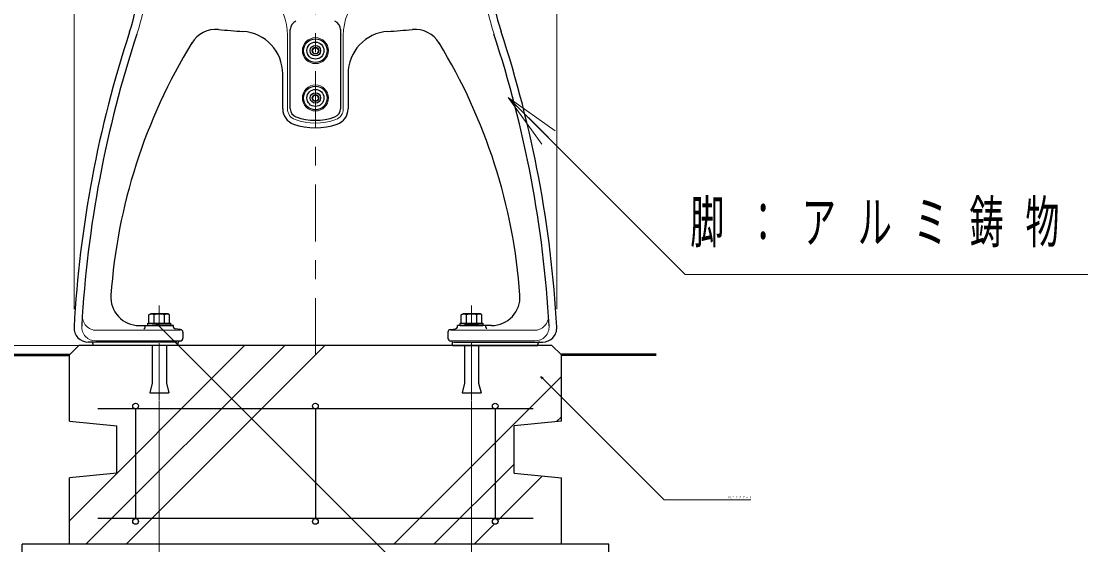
# Model space of a CAD drawing. Units: millimetres on the paper, scale 1:20. Extents: x -385 to 0, y 0 to 267.
# Drawn here: x -126.4 to -70.1, y 96.4 to 124.1 of the extents above; entities that cross this region are included whole.
import ezdxf

# ---------------------------------------------------------------- set-up
doc = ezdxf.new("R2010")
doc.units = ezdxf.units.MM
doc.linetypes.add('USER2', pattern=[6, 3, -1, 1, -1])
doc.layers.add('1_20', color=7, linetype='Continuous', lineweight=25)
doc.styles.add('ＭＳ ゴシック', font='')
doc.styles.get('ＭＳ ゴシック').set_extended_font_data('MS Gothic')

msp = doc.modelspace()

# ---------------------------------------------------------------- linework, layer by layer
at = {"layer": '1_20', "lineweight": 13}
for p, q in [((-123.632, 108.865), (-123.632, 157.69)), ((-98.125, 108.865), (-98.125, 157.69)), ((-100.688, 120.048), (-98.568, 117.925)), ((-100.688, 120.048), (-98.215, 118.278)), ((-98.922, 117.572), (-100.688, 120.048)), ((-124.379, 106.94), (-137.379, 106.94)), ((-123.429, 106.94), (-136.429, 106.94)), ((-123.879, 97.683), (-114.622, 106.94)), ((-123, 96.44), (-112.5, 106.94)), ((-120.879, 96.44), (-110.379, 106.94)), ((-106.737, 96.44), (-97.879, 105.298)), ((-119.129, 104.008), (-119.129, 79.89)), ((-102.629, 104.008), (-102.629, 79.89)), ((-98.142, 102.914), (-97.879, 103.177)), ((-119.129, 103.058), (-119.129, 78.94)), ((-102.629, 103.058), (-102.629, 78.94)), ((-104.615, 96.44), (-100.379, 100.677)), ((-101.239, 97.695), (-98.893, 100.042)), ((-102.494, 96.44), (-101.434, 97.501))]:
    msp.add_line(p, q, dxfattribs=at)
at = {"layer": '1_20', "linetype": 'USER2', "lineweight": 13}
for p, q in [((-110.879, 106.44), (-110.879, 129.106)), ((-119.129, 104.058), (-119.129, 109.474)), ((-102.629, 104.058), (-102.629, 109.474))]:
    msp.add_line(p, q, dxfattribs=at)
at = {"layer": '1_20', "color": 4}
for p, q in [((-112.204, 119.44), (-112.204, 123.64)), ((-109.554, 123.64), (-109.554, 119.44)), ((-112.604, 119.44), (-112.604, 121.285)), ((-109.154, 121.285), (-109.154, 119.44)), ((-120.188, 107.99), (-118.379, 107.99)), ((-119.879, 107.99), (-119.504, 108.023)), ((-119.879, 107.914), (-119.879, 107.99)), ((-119.504, 108.023), (-118.754, 108.023)), ((-118.379, 107.99), (-118.754, 108.023)), ((-118.379, 107.914), (-118.379, 107.99)), ((-118.014, 107.788), (-118.289, 107.815)), ((-117.879, 107.638), (-117.879, 107.323)), ((-103.879, 107.638), (-103.879, 107.323)), ((-103.744, 107.788), (-103.469, 107.815)), ((-103.379, 107.99), (-103.004, 108.023)), ((-101.57, 107.99), (-103.379, 107.99)), ((-103.379, 107.914), (-103.379, 107.99)), ((-102.254, 108.023), (-103.004, 108.023)), ((-101.879, 107.99), (-102.254, 108.023)), ((-101.879, 107.914), (-101.879, 107.99)), ((-118.179, 107.115), (-122.882, 107.115)), ((-118.129, 106.94), (-118.129, 107.073)), ((-103.629, 106.94), (-103.629, 107.073)), ((-103.579, 107.115), (-98.875, 107.115)), ((-123.879, 106.44), (-123.379, 106.94)), ((-98.379, 106.94), (-123.379, 106.94)), ((-122.629, 106.94), (-122.629, 107.015)), ((-118.129, 106.94), (-122.629, 106.94)), ((-103.629, 106.94), (-99.129, 106.94)), ((-99.129, 106.94), (-99.129, 107.015)), ((-97.879, 106.44), (-98.379, 106.94)), ((-123.879, 102.94), (-123.879, 106.44)), ((-97.879, 102.94), (-97.879, 106.44)), ((-123.879, 102.94), (-121.379, 102.69)), ((-121.379, 100.19), (-121.379, 102.69)), ((-97.879, 102.94), (-100.379, 102.69)), ((-100.379, 100.19), (-100.379, 102.69)), ((-121.379, 100.19), (-123.879, 99.94)), ((-123.879, 96.44), (-123.879, 99.94)), ((-100.379, 100.19), (-97.879, 99.94)), ((-97.879, 96.44), (-97.879, 99.94)), ((-95.379, 96.44), (-126.379, 96.44)), ((-126.379, 89.94), (-126.379, 96.44)), ((-95.379, 89.94), (-95.379, 96.44))]:
    msp.add_line(p, q, dxfattribs=at)
at = {"layer": '1_20', "color": 4, "lineweight": 13}
for p, q in [((-112.354, 119.44), (-112.354, 123.326)), ((-109.404, 123.326), (-109.404, 119.44)), ((-122.438, 107.74), (-118.014, 107.74)), ((-99.319, 107.74), (-103.744, 107.74)), ((-122.478, 107.181), (-118.014, 107.181)), ((-99.28, 107.181), (-103.744, 107.181))]:
    msp.add_line(p, q, dxfattribs=at)
at = {"layer": '1_20'}
for p, q in [((-110.966, 122.665), (-111.052, 122.515)), ((-110.966, 122.365), (-111.052, 122.515)), ((-110.966, 122.665), (-110.792, 122.665)), ((-110.966, 122.365), (-110.792, 122.365)), ((-110.706, 122.515), (-110.792, 122.665)), ((-110.706, 122.515), (-110.792, 122.365)), ((-110.966, 120.165), (-111.052, 120.015)), ((-110.966, 119.865), (-111.052, 120.015)), ((-110.966, 120.165), (-110.792, 120.165)), ((-110.706, 120.015), (-110.792, 120.165)), ((-110.706, 120.015), (-110.792, 119.865)), ((-110.966, 119.865), (-110.792, 119.865)), ((-119.677, 108.558), (-119.579, 108.615)), ((-119.677, 108.115), (-119.677, 108.558)), ((-118.679, 108.615), (-119.579, 108.615)), ((-119.403, 108.115), (-119.403, 108.558)), ((-118.855, 108.115), (-118.855, 108.558)), ((-118.58, 108.558), (-118.679, 108.615)), ((-118.58, 108.115), (-118.58, 108.558)), ((-103.177, 108.558), (-103.079, 108.615)), ((-103.177, 108.115), (-103.177, 108.558)), ((-102.179, 108.615), (-103.079, 108.615)), ((-102.903, 108.115), (-102.903, 108.558)), ((-102.355, 108.115), (-102.355, 108.558)), ((-102.08, 108.558), (-102.179, 108.615)), ((-102.08, 108.115), (-102.08, 108.558)), ((-119.729, 107.99), (-119.729, 108.115)), ((-119.729, 108.115), (-118.529, 108.115)), ((-119.729, 107.99), (-118.529, 107.99)), ((-119.677, 108.115), (-118.58, 108.115)), ((-119.197, 107.998), (-119.286, 108.121)), ((-119.286, 108.121), (-119.162, 108.033)), ((-119.286, 108.121), (-119.18, 108.015)), ((-118.529, 108.115), (-118.529, 107.99)), ((-103.229, 107.99), (-103.229, 108.115)), ((-103.229, 108.115), (-102.029, 108.115)), ((-103.229, 107.99), (-102.029, 107.99)), ((-103.177, 108.115), (-102.08, 108.115)), ((-102.029, 108.115), (-102.029, 107.99)), ((-98.874, 105.18), (-98.963, 105.303)), ((-98.963, 105.303), (-98.839, 105.215)), ((-98.963, 105.303), (-98.857, 105.197)), ((-99.379, 103.59), (-122.379, 103.59)), ((-120.379, 103.563), (-120.379, 97.79)), ((-110.879, 103.576), (-110.879, 97.79)), ((-101.379, 103.575), (-101.379, 97.79)), ((-99.379, 97.79), (-122.379, 97.79))]:
    msp.add_line(p, q, dxfattribs=at)
at = {"layer": '1_20', "color": 190}
for p, q in [((-119.504, 106.94), (-119.504, 104.94)), ((-118.754, 106.94), (-118.754, 104.94)), ((-103.004, 106.94), (-103.004, 104.94)), ((-102.254, 106.94), (-102.254, 104.94)), ((-119.504, 104.94), (-119.629, 104.44)), ((-118.754, 104.94), (-118.629, 104.44)), ((-103.004, 104.94), (-103.129, 104.44)), ((-102.254, 104.94), (-102.129, 104.44)), ((-119.629, 104.44), (-118.629, 104.44)), ((-103.129, 104.44), (-102.129, 104.44))]:
    msp.add_line(p, q, dxfattribs=at)
at = {"layer": '1_20', "lineweight": 50}
for p, q in [((-128.889, 106.44), (-123.879, 106.44)), ((-92.869, 106.44), (-97.879, 106.44))]:
    msp.add_line(p, q, dxfattribs=at)
at = {"layer": '1_20', "lineweight": 13}
for points in [[(-100.688, 120.048), (-91.348, 110.693), (-70.075, 110.693)], [(-119.286, 108.121), (-89.379, 78.214), (-87.429, 78.214)], [(-98.963, 105.303), (-92.446, 98.787), (-87.868, 98.787)]]:
    msp.add_lwpolyline(points, dxfattribs=at)
at = {"layer": '1_20', "color": 4, "lineweight": 13}
for centre in [(-110.879, 122.515), (-110.879, 120.015)]:
    msp.add_circle(centre, 0.687, dxfattribs=at)
at = {"layer": '1_20', "color": 4}
for centre, radius in [((-110.879, 122.515), 0.625), ((-110.879, 122.515), 0.275), ((-110.879, 120.015), 0.625), ((-110.879, 120.015), 0.275)]:
    msp.add_circle(centre, radius, dxfattribs=at)
at = {"layer": '1_20'}
for centre, radius in [((-110.879, 122.515), 0.45), ((-110.879, 122.515), 0.173), ((-110.879, 120.015), 0.45), ((-110.879, 120.015), 0.173), ((-120.379, 103.74), 0.15), ((-110.879, 103.74), 0.15), ((-101.379, 103.74), 0.15), ((-120.379, 97.64), 0.15), ((-110.879, 97.64), 0.15), ((-101.379, 97.64), 0.15)]:
    msp.add_circle(centre, radius, dxfattribs=at)
at = {"layer": '1_20', "color": 4, "lineweight": 13}
for centre, radius, start, end in [((-131.715, 127.129), 12, 341.7907, 32.9024), ((-90.043, 127.129), 12, 147.0976, 198.2093), ((-115.354, 123.326), 3, 0, 85.5749), ((-106.404, 123.326), 3, 94.4251, 180), ((-111.754, 119.44), 0.6, 180, 250.5448), ((-110.004, 119.44), 0.6, 289.4552, 0), ((-110.879, 121.917), 3.227, 250.5448, 289.4552), ((-122.444, 108.49), 0.75, 176.2644, 270), ((-99.314, 108.49), 0.75, 270, 3.7356), ((-122.478, 107.931), 0.75, 176.8064, 270), ((-99.28, 107.931), 0.75, 270, 3.1936)]:
    msp.add_arc(centre, radius, start, end, dxfattribs=at)
at = {"layer": '1_20', "color": 4}
for centre, radius, start, end in [((-131.715, 127.129), 11.6, 341.7907, 32.9024), ((-90.043, 127.129), 11.6, 147.0976, 198.2093), ((-111.754, 123.64), 0.45, 109.4552, 180), ((-110.004, 123.64), 0.45, 0, 70.5448), ((-63.32, 104.63), 60.4, 161.7907, 176.8909), ((-116.136, 122.136), 1.5, 84.9099, 148.5419), ((-110.879, 181.153), 57.75, 264.90994, 266.20137), ((-114.854, 121.285), 2.25, 0, 86.2014), ((-106.904, 121.285), 2.25, 93.7986, 180), ((-110.879, 181.153), 57.75, 273.79863, 275.09006), ((-105.622, 122.136), 1.5, 31.4581, 95.0901), ((-158.438, 104.63), 60.4, 3.1091, 18.2093), ((-63.32, 104.63), 60, 161.7907, 176.80644), ((-92.208, 107.498), 29.55, 148.5419, 175.927), ((-129.549, 107.498), 29.55, 4.073, 31.4581), ((-158.438, 104.63), 60, 3.19356, 18.2093), ((-111.754, 119.44), 0.85, 180, 250.5448), ((-111.754, 119.44), 0.45, 180, 250.5448), ((-110.879, 121.917), 3.077, 250.5448, 289.4552), ((-110.004, 119.44), 0.45, 289.4552, 0), ((-110.004, 119.44), 0.85, 289.4552, 0), ((-110.879, 121.917), 3.477, 250.5448, 289.4552), ((-120.188, 109.49), 1.5, 175.927, 270), ((-101.57, 109.49), 1.5, 270, 4.073), ((-122.882, 107.865), 0.75, 176.8909, 270), ((-119.979, 107.914), 0.1, 293.3837, 0), ((-118.279, 107.914), 0.1, 180, 264.3767), ((-118.029, 107.638), 0.15, 0, 84.3767), ((-103.729, 107.638), 0.15, 95.6233, 180), ((-103.479, 107.914), 0.1, 275.6233, 0), ((-101.779, 107.914), 0.1, 180, 246.6163), ((-98.875, 107.865), 0.75, 270, 3.1091), ((-122.729, 107.015), 0.1, 0, 90), ((-118.029, 107.073), 0.1, 90, 180), ((-118.029, 107.323), 0.15, 270, 0), ((-103.729, 107.323), 0.15, 180, 270), ((-103.729, 107.073), 0.1, 0, 90), ((-99.029, 107.015), 0.1, 90, 180)]:
    msp.add_arc(centre, radius, start, end, dxfattribs=at)
at = {"layer": '1_20'}
for centre, radius, start, end in [((-119.54, 108.358), 0.243, 55.6159, 124.3841), ((-119.129, 107.693), 0.908, 72.4121, 107.5879), ((-118.718, 108.358), 0.243, 55.6159, 124.3841), ((-103.04, 108.358), 0.243, 55.6159, 124.3841), ((-102.629, 107.693), 0.908, 72.4121, 107.5879), ((-102.218, 108.358), 0.243, 55.6159, 124.3841)]:
    msp.add_arc(centre, radius, start, end, dxfattribs=at)

# ---------------------------------------------------------------- texts
at = {"layer": '1_20', "attachment_point": 4, "style": 'ＭＳ ゴシック'}
for s, insert, char_height in [('\\T1.64;\\W0.6;脚：アルミ鋳物', (-91.075, 113.343), 2.199), ('\\T1.57;\\W0.75;PCコンクリート', (-89.068, 98.919), 0.11)]:
    msp.add_mtext(s, dxfattribs=dict(at, insert=insert, char_height=char_height))

doc.saveas('drawing.dxf')
